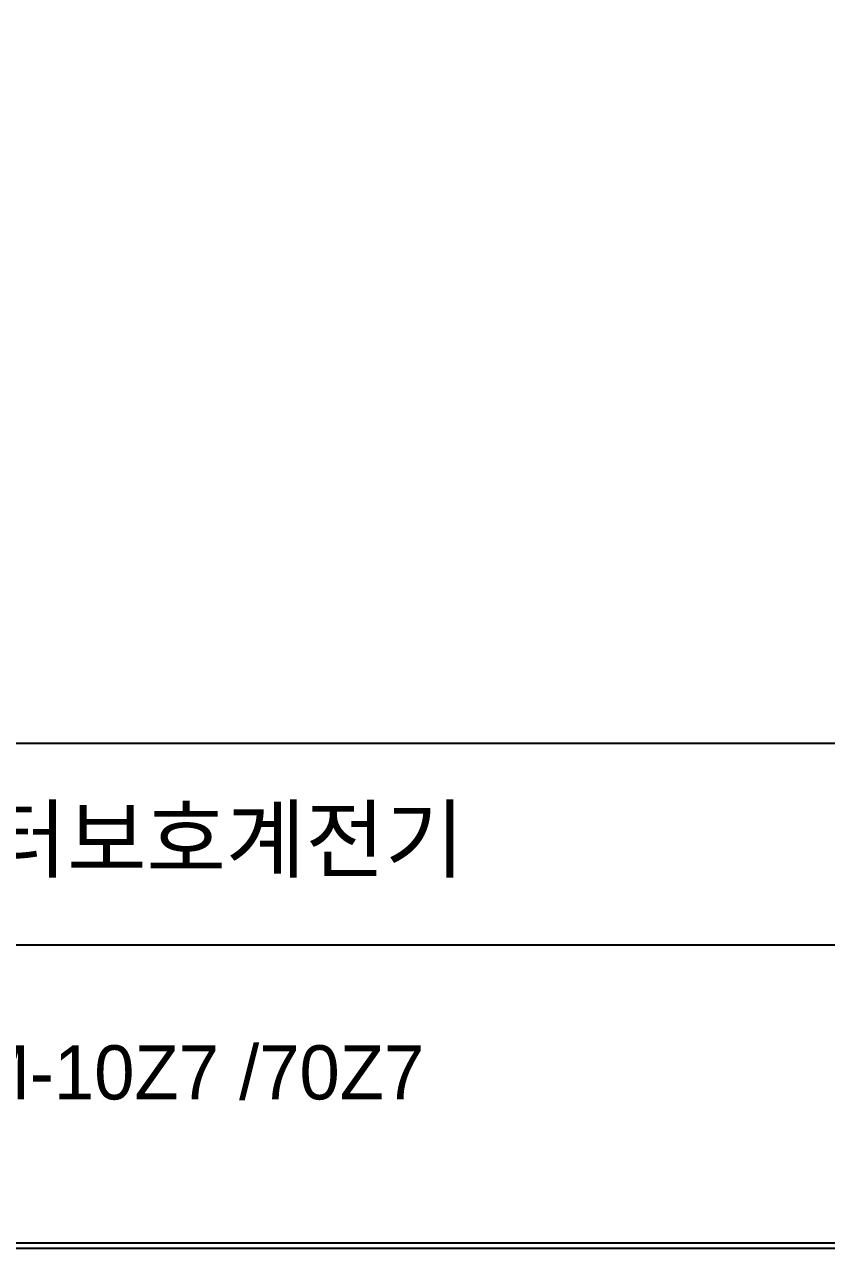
# Model space of a CAD drawing. Header units: millimetres. Extents: x 32 to 871, y 30 to 611.
# Drawn here: x 655.2 to 699.2, y 318.4 to 385.5 of the extents above; entities that cross this region are included whole.
import ezdxf

# ---------------------------------------------------------------- set-up
doc = ezdxf.new("R2010")
doc.units = ezdxf.units.MM
for name, color, linetype in [('40', 4, 'Continuous'), ('70', 7, 'Continuous'), ('ASHADE', 7, 'Continuous')]:
    doc.layers.add(name, color=color, linetype=linetype)
doc.styles.add('ghs', font='NGULIM.TTF')

msp = doc.modelspace()

# ---------------------------------------------------------------- linework, layer by layer
at = {"layer": '40', "color": 7}
msp.add_line((700.336, 335.026), (611.236, 335.026), dxfattribs=at)
at = {"layer": '70', "color": 7}
msp.add_line((472.636, 346.114), (848.836, 346.114), dxfattribs=at)
for points in [[(848.836, 318.394), (472.636, 318.394), (472.636, 585.694), (848.836, 585.694)], [(848.539, 318.691), (472.933, 318.691), (472.933, 585.397), (848.539, 585.397)]]:
    msp.add_lwpolyline(points, close=True, dxfattribs=at)

# ---------------------------------------------------------------- texts
at = {"layer": 'ASHADE', "ltscale": 2, "style": 'ghs'}
for s, height, p in [('전류형모터보호계전기', 3.4749, (635.725, 339.105)), ('DSP-AOM-10Z7 /70Z7', 2.97, (636.953, 326.57))]:
    msp.add_text(s, height=height, dxfattribs=at).set_placement(p)

doc.saveas('drawing.dxf')
